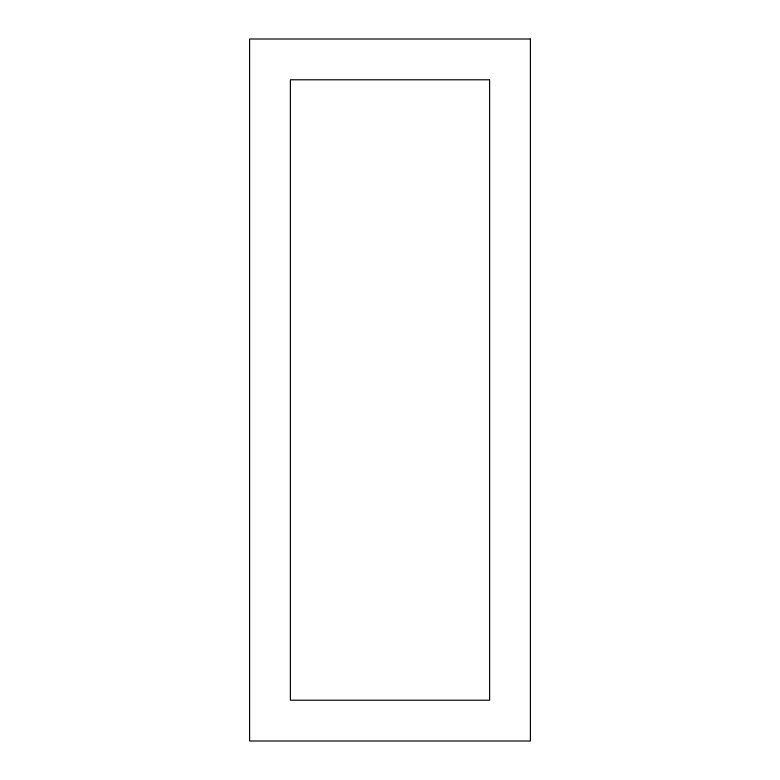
<?xml version="1.0" encoding="UTF-8"?>
<svg xmlns="http://www.w3.org/2000/svg" width="780" height="780" viewBox="0 0 780 780"><rect width="100%" height="100%" fill="white"/><g stroke="black" fill="none" stroke-linecap="round" stroke-linejoin="round"><path stroke-width="1.17" d="M530.4 39L249.6 39L249.6 741L530.4 741L530.4 39M489.616 79.784L290.384 79.784L290.384 700.216L489.616 700.216L489.616 79.784"/></g></svg>
